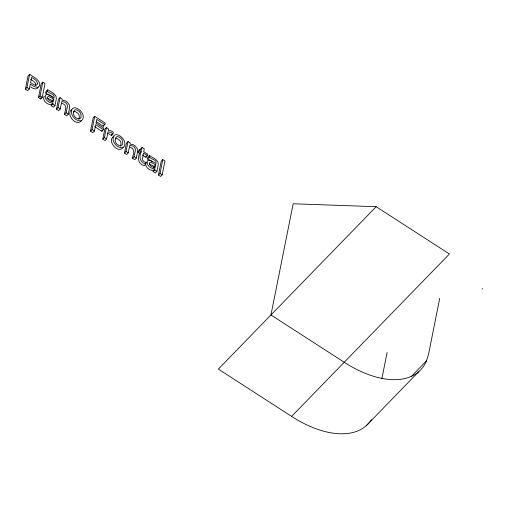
<?xml version="1.0" encoding="UTF-8"?>
<svg xmlns="http://www.w3.org/2000/svg" width="508" height="508" viewBox="0 0 508 508"><rect width="100%" height="100%" fill="white"/><g stroke="black" fill="none" stroke-linecap="round" stroke-linejoin="round"><path stroke-width="0.76" d="M35.82 85.49C36.151 82.436 32.817 80.804 30.696 79.337M25.4 89.135L28.042 75.921L29.616 74.295C33.42 77.083 40.107 79.642 39.815 85.376C38.144 89.713 32.639 85.674 30.277 84.08L29.293 89.008L27.718 90.627L25.4 89.135L26.981 87.509L29.616 74.295M38.475 97.574L41.237 83.763L42.812 82.144L45.015 83.56L42.253 97.371L40.678 98.997L38.475 97.574L40.056 95.955L42.812 82.144M40.678 98.997L40.983 97.46M52.311 97.352C51.378 94.101 44.583 95.079 45.993 91.478L47.574 89.853L49.371 90.684L53.892 93.599L55.963 96.12L56.325 98.8L54.966 105.581L53.391 107.201L51.206 105.791L51.416 104.737L52.991 103.111C49.117 103.194 43.961 99.365 45.479 95.129L46.939 94.437L48.114 94.628L54.083 97.644C55.359 92.881 46.196 93.72 47.574 89.853M51.968 101.975L52.241 100.597L53.816 98.977L48.965 96.596L47.714 96.768L47.434 97.352C47.396 100.171 50.794 101.746 53.27 101.727L53.816 98.977M51.206 105.791L52.781 104.165L52.991 103.111M64.548 114.408L66.129 112.782C66.123 109.83 69.05 105.512 66.097 103.105A4.655 2.591 44.2 0 0 63.608 101.822L61.735 101.587L60.255 108.991L58.68 110.617L56.477 109.195L58.458 99.282L60.039 97.657L62.236 99.079L62.014 100.178L65.202 100.781L67.158 102.013L69.45 105.118L69.615 107.766L68.326 114.205L66.751 115.824L64.548 114.408C64.541 111.455 67.469 107.137 64.522 104.731A4.655 2.591 44.2 0 0 62.033 103.448M56.477 109.195L58.058 107.575L60.039 97.657M94.742 126.708L101.86 131.305L103.435 129.68L95.669 124.67L94.399 131.032L92.818 132.658L90.507 131.159L93.148 117.945L94.723 116.319L105.143 123.05L104.832 124.612L103.257 126.232L96.399 121.806M90.507 131.159L92.081 129.54L94.723 116.319M101.86 131.305L102.07 130.264M103.257 126.232L103.461 125.19M103.435 129.68L103.746 128.118L95.98 123.107L96.73 119.38L104.832 124.612M112.947 133.839L110.763 132.417L108.007 131.87L106.597 138.906L105.023 140.532L102.819 139.109L104.8 129.197L106.382 127.572L108.579 128.994L108.287 130.467L110.611 130.683L113.297 132.099L112.947 133.839C111.493 137.338 109.62 133.267 107.334 133.509M102.819 139.109L104.4 137.49L106.382 127.572M111.366 135.458L111.601 134.303M132.531 158.293L134.112 156.667C134.106 153.714 137.033 149.396 134.08 146.99A4.655 2.591 44.2 0 0 131.591 145.707L129.718 145.472L128.238 152.876L126.657 154.502L124.46 153.079L126.441 143.167L128.022 141.542L130.219 142.964L129.997 144.062L133.185 144.666L135.141 145.898L137.433 148.996L137.592 151.651L136.309 158.083L134.728 159.709L132.531 158.293C132.524 155.34 135.452 151.022 132.505 148.615A4.655 2.591 44.2 0 0 130.016 147.333M124.46 153.079L126.041 151.454L128.022 141.542M147.485 155.67L143.44 153.06L142.418 159.893L144.139 161.709L146.101 162.611L145.802 164.109L144.221 165.735C138.519 164.078 136.995 158.445 139.662 153.264L138.176 152.305L138.455 150.92L140.03 149.295L141.516 150.254L142.088 147.409L144.285 148.825L143.72 151.676L147.764 154.286L147.485 155.67L145.91 157.296L142.443 155.054M138.176 152.305L139.757 150.679L140.03 149.295M139.757 150.679L141.243 151.638C138.57 156.82 140.094 162.452 145.802 164.109M145.91 157.296L146.183 155.912M152.933 161.734L147.58 158.966L147.923 157.27L149.498 155.645L155.816 159.391L157.893 161.912L158.248 164.592L156.896 171.374L155.315 172.999L153.13 171.583L153.34 170.529L154.921 168.904C151.041 168.986 145.885 165.164 147.403 160.928L148.863 160.23L150.038 160.426L156.013 163.436C157.283 158.674 148.126 159.518 149.498 155.645M153.892 167.767L154.165 166.395L155.746 164.77L150.895 162.389L149.638 162.566L149.365 163.144C149.32 165.97 152.724 167.538 155.194 167.519L155.746 164.77M153.13 171.583L154.705 169.964L154.921 168.904M158.452 175.019L161.214 161.214L162.789 159.588L164.986 161.004L162.23 174.816L160.649 176.441L158.452 175.019L160.033 173.399L162.789 159.588M381.864 378.758L387.115 352.501M439.712 298.367L428.606 353.962L426.53 360.82L411.188 376.606M38.24 87.001C37.23 90.551 32.633 88.43 30.664 86.97M78.93 119.348L79.413 116.51L78.956 114.884A3.67 2.045 44.2 0 0 77.305 112.827L75.686 111.779A3.696 2.057 44.2 0 0 73.673 111.474L73.158 111.741M120.548 146.215L121.031 143.377L120.574 141.745A3.67 2.045 44.2 0 0 118.923 139.687L117.304 138.646A3.696 2.057 44.2 0 0 115.291 138.335M145.491 163.411L146.418 162.027M81.242 120.923C76.225 126.702 65.678 114.833 71.425 109.753M122.86 147.784C117.653 154.007 106.343 140.246 113.9 136.309M45.657 93.174L47.231 91.548M140.506 149.028L142.088 147.409M139.662 153.264L141.243 151.638M147.58 158.966L149.162 157.34M291.624 416.401L449.428 253.994L376.161 206.699L218.357 369.106L291.624 416.401A90.875 50.61 44.2 0 0 371.462 419.646M482.073 289.147L482.6 288.601M366.173 425.774L418.776 371.64M44.488 96.234L43.898 96.755C42.38 100.99 47.542 104.819 51.416 104.737M376.161 206.699L293.173 203.771L270.954 314.973L344.227 362.267A90.875 50.61 44.2 0 0 426.53 360.82M153.34 170.529C149.739 170.523 145.923 167.811 145.44 164.109M46.666 98.165L48.241 98.476L52.241 100.597M149.314 164.014L154.165 166.395M26.981 87.509L29.293 89.008M40.056 95.955L42.253 97.371M52.781 104.165L54.966 105.581M58.058 107.575L60.255 108.991M66.129 112.782L68.326 114.205M92.081 129.54L94.399 131.032M104.4 137.49L106.597 138.906M126.041 151.454L128.238 152.876M134.112 156.667L136.309 158.083M154.705 169.964L156.896 171.374M160.033 173.399L162.23 174.816M73.749 112.109C71.926 118.421 83.795 122.853 80.531 113.259A3.67 2.045 44.2 0 0 78.88 111.201L77.267 110.16A3.696 2.057 44.2 0 0 75.248 109.849L74.314 110.585L73.749 112.109M115.367 138.976C113.544 145.282 125.406 149.72 122.149 140.119A3.67 2.045 44.2 0 0 120.498 138.068L118.885 137.02A3.696 2.057 44.2 0 0 116.865 136.716L115.932 137.446L115.367 138.976M37.452 83.179L36.944 84.817C34.696 86.087 32.468 83.49 30.575 82.582L31.636 77.299C33.807 78.861 37.02 80.201 37.452 83.179M71.482 110.649C70.58 115.951 76.352 121.977 81.636 120.713C85.706 116.732 81.477 110.261 77.108 108.464A6.458 3.594 44.2 0 0 73.857 107.823L72.32 108.699L71.482 110.649M113.1 137.509C112.198 142.818 117.964 148.838 123.254 147.58C127.324 143.599 123.095 137.128 118.726 135.325A6.458 3.594 44.2 0 0 115.475 134.69L113.938 135.56L113.1 137.509"/></g></svg>
